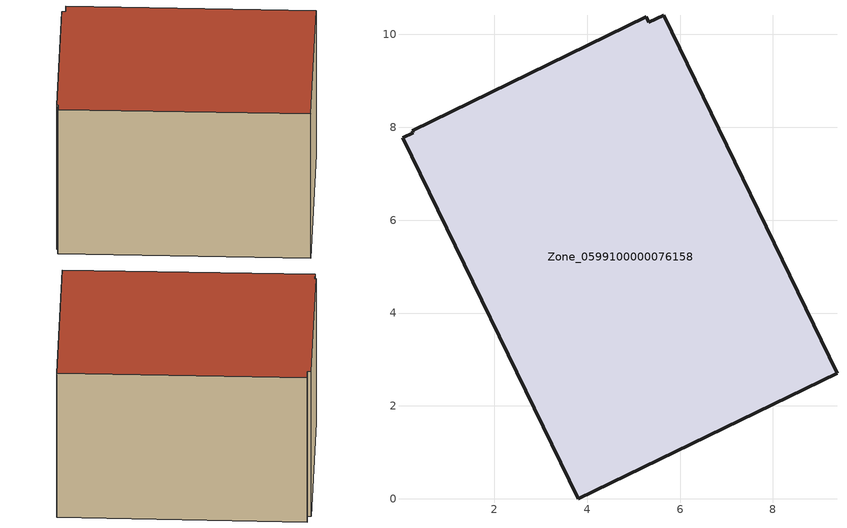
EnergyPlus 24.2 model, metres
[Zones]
Zone_0599100000076158
 floor ground (C_G): 5.65,10.42 9.38,2.71 3.81,0 0.02,7.77 0.26,7.88 0.23,7.93 5.27,10.38 5.33,10.27 z0
 wall outside (C_F): 9.38,2.71 5.65,10.42 5.33,10.27 5.27,10.38 0.23,7.93 0.26,7.88 0.02,7.77 3.81,0 9.38,2.71 z0:6
 roof outside (C_R): 5.33,10.27 5.27,10.38 0.23,7.93 0.26,7.88 0.02,7.77 3.81,0 9.38,2.71 5.65,10.42 z6
[BUILDING]
Pand.0599100000076158: North Axis=0; Terrain=City; Loads Convergence Tolerance Value=0.04; Temperature Convergence Tolerance Value=0.4; Solar Distribution=FullExterior; Maximum Number of Warmup Days=25; Minimum Number of Warmup Days=1
[Site:Location]
Rotterdam.The.Hague.AP_ZH_NLD Design_Conditions: Latitude=51.96; Longitude=4.45; Time Zone=1; Elevation=-4.5
[SITE:GROUNDTEMPERATURE:BUILDINGSURFACE]
18, 18, 18, 18, 18, 18, 18, 18, 18, 18, 18, 18
[MATERIAL] Thermal Absorptance=0.9; Solar Absorptance=0.7; Visible Absorptance=0.7
Name | Roughness | Thickness | Conductivity | Density | Specific Heat
G.TC.1946-1964 | MediumSmooth | 0.15 | 1 | 540 | 1210
F.TC.1946-1964 | Rough | 0.3 | 0.857143 | 1920 | 840
R.TC.1946-1964 | MediumRough | 0.2 | 0.235294 | 1500 | 1000
[CONSTRUCTION]
C_G: G.TC.1946-1964
C_F: F.TC.1946-1964
C_R: R.TC.1946-1964
[ZONE]
Zone_0599100000076158: Type=1; Multiplier=1; Ceiling Height=Autocalculate; Volume=Autocalculate; Floor Area=autocalculate; Part of Total Floor Area=Yes
[ZONEINFILTRATION:DESIGNFLOWRATE]
Infil_Zone_0599100000076158: Zone or ZoneList or Space or SpaceList=Zone_0599100000076158; Schedule=AlwaysOn; Design Flow Rate Calculation Method=Flow/Area; Flow Rate per Floor Area=0.003; Constant Term Coefficient=1; Temperature Term Coefficient=0; Velocity Term Coefficient=0; Velocity Squared Term Coefficient=0
[HVACTEMPLATE:ZONE:IDEALLOADSAIRSYSTEM]
Zone_0599100000076158: Maximum Heating Supply Air Temperature=50; Minimum Cooling Supply Air Temperature=13; Maximum Heating Supply Air Humidity Ratio=0.0156; Minimum Cooling Supply Air Humidity Ratio=0.0077; Heating Limit=NoLimit; Cooling Limit=NoLimit; Dehumidification Control Type=ConstantSensibleHeatRatio; Cooling Sensible Heat Ratio=0.7; Dehumidification Setpoint=60; Humidification Control Type=None; Humidification Setpoint=30; Outdoor Air Method=None; Outdoor Air Flow Rate per Person=0.00944; Outdoor Air Flow Rate per Zone Floor Area=0; Outdoor Air Flow Rate per Zone=0; Demand Controlled Ventilation Type=None; Outdoor Air Economizer Type=NoEconomizer; Heat Recovery Type=None; Sensible Heat Recovery Effectiveness=0.7; Latent Heat Recovery Effectiveness=0.65
[ZONECONTROL:THERMOSTAT]
ThermostatControl_Zone_0599100000076158: Zone or ZoneList=Zone_0599100000076158; Control Type Schedule=DualSetpointControlType; Control 1=Thermostat_Zone_0599100000076158; Temperature Difference Between Cutout And Setpoint=0
[THERMOSTATSETPOINT:DUALSETPOINT]
Thermostat_Zone_0599100000076158: Heating Setpoint Temperature Schedule=HeatingSetpoint_Zone_0599100000076158; Cooling Setpoint Temperature Schedule=CoolingSetpoint_Zone_0599100000076158
[SCHEDULE:COMPACT]
HeatingSetpoint_Zone_0599100000076158: Through: 12/31, For: AllDays, Until: 24:00, 21
CoolingSetpoint_Zone_0599100000076158: Through: 12/31, For: AllDays, Until: 24:00, 24
DualSetpointControlType: Through: 12/31, For: AllDays, Until: 24:00, 4
AlwaysOn: Through: 12/31, For: AllDays, Until: 24:00, 1
